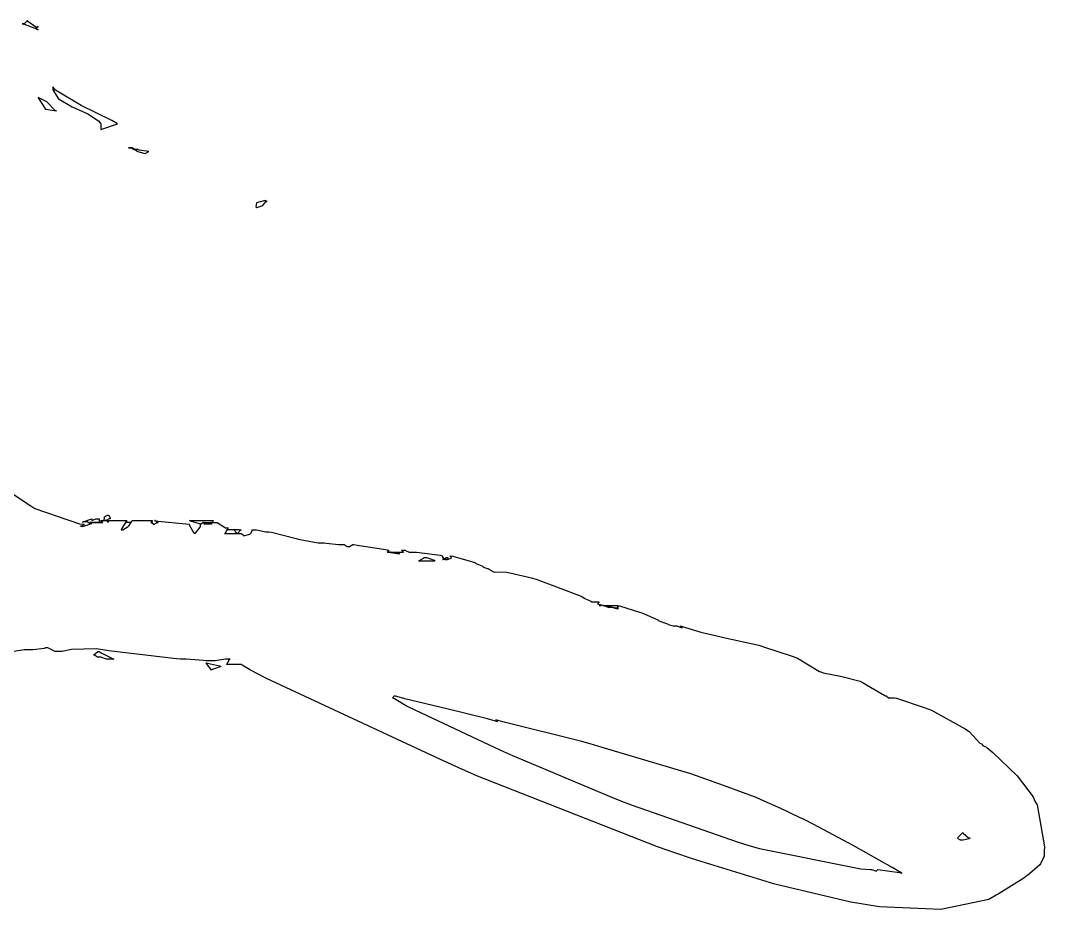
# Model space of a CAD drawing. Extents: x 51 to 306, y 22 to 311.
# Drawn here: x 260.51 to 280.08, y 202.08 to 219.07 of the extents above; entities that cross this region are included whole.
import ezdxf

# ---------------------------------------------------------------- set-up
doc = ezdxf.new("R2010")
doc.units = 0
doc.header["$MEASUREMENT"] = 0

msp = doc.modelspace()

# ---------------------------------------------------------------- linework, layer by layer
at = {"color": 7}
for points in [[(260.809, 218.935), (260.799, 218.944), (260.649, 219.058), (260.633, 219.075), (260.628, 219.06), (260.58, 219.019), (260.539, 219.014), (260.597, 218.996), (260.783, 218.925), (260.843, 218.899), (260.834, 218.899), (260.809, 218.935), (260.809, 218.935)], [(260.809, 218.935), (260.812, 218.933), (260.847, 218.962), (260.808, 218.937), (260.809, 218.935)], [(262.044, 217.099), (262.044, 216.994), (262.36, 217.099), (262.254, 217.161), (261.663, 217.453), (261.178, 217.744), (261.126, 217.804), (261.126, 217.748), (261.233, 217.576), (261.491, 217.427), (261.796, 217.289), (261.997, 217.159), (262.044, 217.099)], [(260.843, 217.594), (260.985, 217.381), (261.196, 217.347), (261.17, 217.357), (261.007, 217.523), (260.847, 217.6), (260.843, 217.594)], [(262.679, 216.606), (262.695, 216.606), (262.739, 216.579), (262.749, 216.57), (262.766, 216.561), (262.89, 216.535), (262.89, 216.535), (262.96, 216.57), (262.96, 216.57), (262.775, 216.597), (262.749, 216.606), (262.749, 216.606), (262.695, 216.606), (262.679, 216.606), (262.679, 216.615), (262.65, 216.634), (262.643, 216.642), (262.625, 216.642), (262.573, 216.642), (262.573, 216.642), (262.607, 216.642), (262.625, 216.642), (262.679, 216.606), (262.679, 216.606)], [(265.219, 215.617), (265.181, 215.637), (265.019, 215.591), (265.006, 215.511), (265.006, 215.511), (265.026, 215.499), (265.139, 215.539), (265.198, 215.617), (265.219, 215.617)], [(262.114, 209.514), (262.104, 209.524), (262.114, 209.571), (262.114, 209.586), (262.114, 209.586), (262.166, 209.62), (262.184, 209.62), (262.193, 209.612), (262.22, 209.567), (262.22, 209.55), (262.202, 209.55), (262.158, 209.524), (262.15, 209.514), (262.15, 209.514), (262.122, 209.514), (262.114, 209.514)], [(261.797, 209.48), (261.787, 209.489), (261.699, 209.489), (261.691, 209.48), (261.707, 209.489), (261.849, 209.542), (261.867, 209.55), (261.867, 209.55), (261.867, 209.524), (261.867, 209.514), (261.867, 209.514), (261.946, 209.55), (261.973, 209.55), (261.973, 209.55), (262.008, 209.55), (262.008, 209.55), (262.008, 209.533), (262.008, 209.494), (262.008, 209.48), (261.964, 209.48), (261.864, 209.48), (261.831, 209.48), (261.831, 209.48), (261.831, 209.454), (261.831, 209.444), (261.831, 209.454), (261.805, 209.48), (261.797, 209.48)], [(262.607, 209.48), (262.589, 209.48), (262.549, 209.48), (262.537, 209.48), (262.537, 209.48), (262.592, 209.487), (262.607, 209.48), (262.607, 209.48), (262.607, 209.48), (262.607, 209.48)], [(263.032, 209.48), (263.032, 209.48), (262.996, 209.48), (262.996, 209.48), (262.996, 209.48), (263.032, 209.48), (263.032, 209.48), (263.032, 209.48), (263.032, 209.48), (263.032, 209.48)], [(264.195, 209.514), (264.185, 209.506), (264.16, 209.46), (264.16, 209.444), (264.124, 209.444), (264.045, 209.444), (264.018, 209.444), (264.018, 209.444), (264.018, 209.471), (264.018, 209.48), (264.001, 209.48), (263.956, 209.454), (263.948, 209.444), (263.93, 209.454), (263.754, 209.506), (263.737, 209.514), (263.852, 209.514), (264.108, 209.514), (264.195, 209.514)], [(264.583, 209.338), (264.547, 209.338), (264.469, 209.338), (264.443, 209.338), (264.451, 209.348), (264.688, 209.348), (264.724, 209.338), (264.714, 209.33), (264.662, 209.277), (264.654, 209.267), (264.644, 209.277), (264.591, 209.33), (264.583, 209.338)], [(267.512, 208.915), (267.528, 208.925), (267.74, 208.898), (267.758, 208.88), (267.696, 208.88), (267.538, 208.907), (267.512, 208.915)], [(268.111, 208.738), (268.119, 208.748), (268.207, 208.8), (268.217, 208.808), (268.27, 208.808), (268.41, 208.756), (268.428, 208.738), (268.348, 208.738), (268.17, 208.738), (268.111, 208.738)], [(268.57, 208.774), (268.57, 208.774), (268.57, 208.774), (268.57, 208.774), (268.587, 208.774), (268.631, 208.8), (268.64, 208.808), (268.64, 208.808), (268.676, 208.808), (268.676, 208.808), (268.676, 208.774), (268.57, 208.774)], [(271.569, 207.892), (271.569, 207.892), (271.569, 207.892), (271.569, 207.892), (271.569, 207.892), (271.603, 207.892), (271.603, 207.892), (271.603, 207.892), (271.577, 207.892), (271.569, 207.892)], [(271.639, 207.892), (271.639, 207.892), (271.744, 207.892), (271.779, 207.892), (271.814, 207.892), (271.894, 207.892), (271.921, 207.892), (271.921, 207.876), (271.921, 207.836), (271.921, 207.822), (271.921, 207.822), (271.814, 207.856), (271.779, 207.856), (271.744, 207.856), (271.639, 207.892), (271.639, 207.892)], [(262.008, 207.01), (262.034, 206.994), (262.263, 206.878), (262.29, 206.868), (262.254, 206.868), (262.176, 206.868), (262.15, 206.868), (262.15, 206.868), (262.042, 206.904), (262.008, 206.904), (261.98, 206.904), (261.921, 206.94), (261.902, 206.94), (261.91, 206.95), (261.983, 207.01), (262.008, 207.01)], [(264.054, 206.798), (264.08, 206.79), (264.309, 206.737), (264.337, 206.728), (264.319, 206.72), (264.177, 206.667), (264.16, 206.658), (264.142, 206.676), (264.062, 206.781), (264.054, 206.798)], [(276.86, 202.811), (276.895, 202.847), (276.939, 202.839), (277.309, 202.787), (277.354, 202.777), (277.168, 202.883), (276.418, 203.302), (275.668, 203.703), (275.483, 203.799), (275.395, 203.843), (275.037, 204.012), (274.664, 204.178), (274.567, 204.222), (274.443, 204.266), (273.944, 204.453), (273.429, 204.637), (273.297, 204.681), (273.146, 204.725), (271.559, 205.194), (271.392, 205.246), (271.232, 205.291), (269.725, 205.671), (269.592, 205.705), (269.592, 205.705), (269.619, 205.679), (269.628, 205.669), (269.434, 205.723), (268.653, 205.917), (267.855, 206.11), (267.652, 206.163), (267.618, 206.128), (267.652, 206.112), (267.899, 205.97), (267.935, 205.952), (268.057, 205.891), (269.558, 205.184), (269.735, 205.104), (269.911, 205.026), (271.788, 204.232), (271.992, 204.152), (272.194, 204.074), (274.223, 203.368), (274.425, 203.306), (274.628, 203.246), (276.568, 202.857), (276.754, 202.847), (276.78, 202.847), (276.85, 202.821), (276.86, 202.811)], [(278.518, 203.553), (278.509, 203.545), (278.42, 203.456), (278.412, 203.447), (278.42, 203.438), (278.466, 203.412), (278.482, 203.412), (278.526, 203.412), (278.641, 203.438), (278.658, 203.447), (278.623, 203.447), (278.526, 203.536), (278.518, 203.553)]]:
    msp.add_lwpolyline(points, close=True, dxfattribs=at)
msp.add_lwpolyline([(259.944, 210.292), (260.703, 209.797), (260.781, 209.744), (261.637, 209.454), (261.725, 209.444), (261.716, 209.436), (261.67, 209.41), (261.655, 209.41), (261.689, 209.401), (261.867, 209.46), (261.867, 209.48), (261.92, 209.48), (262.038, 209.48), (262.078, 209.48), (262.078, 209.48), (262.044, 209.506), (262.044, 209.514), (262.07, 209.514), (262.129, 209.514), (262.15, 209.514), (262.15, 209.514), (262.184, 209.489), (262.184, 209.48), (262.184, 209.48), (262.184, 209.506), (262.184, 209.514), (262.272, 209.514), (262.471, 209.514), (262.537, 209.514), (262.527, 209.498), (262.439, 209.356), (262.431, 209.338), (262.465, 209.338), (262.563, 209.401), (262.573, 209.41), (262.581, 209.419), (262.634, 209.506), (262.643, 209.514), (262.739, 209.514), (262.959, 209.514), (263.032, 209.514), (263.032, 209.514), (263.004, 209.48), (262.996, 209.48), (263.012, 209.48), (263.052, 209.444), (263.066, 209.444), (263.075, 209.454), (263.12, 209.48), (263.136, 209.48), (263.119, 209.48), (263.078, 209.514), (263.066, 209.514), (263.136, 209.506), (263.665, 209.454), (263.737, 209.444), (263.729, 209.437), (263.816, 209.285), (263.842, 209.267), (263.85, 209.277), (263.938, 209.392), (263.948, 209.41), (263.948, 209.41), (263.948, 209.436), (263.948, 209.444), (263.948, 209.444), (264.001, 209.48), (264.018, 209.48), (264.062, 209.48), (264.162, 209.48), (264.195, 209.48), (264.265, 209.48), (264.424, 209.374), (264.477, 209.374), (264.468, 209.365), (264.415, 209.277), (264.407, 209.267), (264.486, 209.267), (264.663, 209.267), (264.724, 209.267), (264.724, 209.267), (264.76, 209.243), (264.76, 209.233), (264.794, 209.233), (264.891, 209.259), (264.9, 209.267), (264.909, 209.277), (264.936, 209.322), (264.936, 209.338), (265.015, 209.338), (265.193, 209.303), (265.253, 209.303), (265.305, 209.295), (265.774, 209.171), (265.818, 209.161), (265.853, 209.153), (266.196, 209.091), (266.311, 209.091), (266.346, 209.083), (266.584, 209.057), (266.664, 209.057), (266.69, 209.057), (266.75, 209.021), (266.77, 209.021), (266.796, 209.021), (266.856, 209.057), (266.876, 209.057), (266.947, 209.048), (267.484, 208.96), (267.546, 208.951), (267.512, 208.915), (267.59, 208.915), (267.768, 208.915), (267.829, 208.915), (267.829, 208.915), (267.794, 208.942), (267.794, 208.951), (267.794, 208.951), (267.829, 208.951), (267.829, 208.951), (267.855, 208.951), (267.935, 208.915), (267.935, 208.915), (267.951, 208.915), (267.991, 208.915), (268.005, 208.915), (268.005, 208.915), (268.057, 208.915), (268.075, 208.915), (268.128, 208.907), (268.526, 208.854), (268.57, 208.844), (268.57, 208.844), (268.57, 208.818), (268.57, 208.808), (268.587, 208.808), (268.627, 208.774), (268.64, 208.774), (268.666, 208.774), (268.737, 208.8), (268.746, 208.808), (268.746, 208.808), (268.719, 208.836), (268.71, 208.844), (268.771, 208.836), (269.187, 208.714), (269.205, 208.704), (269.214, 208.696), (269.336, 208.642), (269.346, 208.632), (269.354, 208.624), (269.427, 208.598), (269.452, 208.598), (269.46, 208.589), (269.548, 208.537), (269.558, 208.528), (269.584, 208.537), (269.803, 208.528), (270.166, 208.449), (270.264, 208.421), (270.36, 208.395), (271.224, 208.069), (271.286, 208.033), (271.294, 208.025), (271.409, 207.972), (271.427, 207.963), (271.461, 207.963), (271.541, 207.963), (271.569, 207.963), (271.533, 207.927), (271.577, 207.91), (271.894, 207.848), (271.921, 207.856), (271.921, 207.892), (271.956, 207.884), (272.336, 207.768), (272.38, 207.75), (272.425, 207.734), (272.688, 207.619), (272.697, 207.61), (272.705, 207.602), (272.856, 207.549), (272.874, 207.54), (272.882, 207.531), (272.981, 207.504), (273.014, 207.504), (273.049, 207.504), (273.129, 207.469), (273.156, 207.469), (273.156, 207.469), (273.12, 207.495), (273.12, 207.504), (273.199, 207.477), (273.508, 207.385), (273.816, 207.311), (273.896, 207.293), (273.975, 207.275), (274.62, 207.134), (274.673, 207.117), (274.726, 207.099), (275.253, 206.922), (275.307, 206.904), (275.36, 206.888), (275.775, 206.631), (275.802, 206.622), (275.846, 206.605), (276.181, 206.543), (276.552, 206.447), (276.614, 206.411), (276.674, 206.376), (277.027, 206.173), (277.037, 206.163), (277.053, 206.163), (277.093, 206.128), (277.107, 206.128), (277.133, 206.128), (277.192, 206.128), (277.213, 206.128), (277.247, 206.12), (277.777, 205.944), (277.848, 205.916), (277.919, 205.89), (278.562, 205.537), (278.624, 205.493), (278.641, 205.485), (278.843, 205.264), (278.871, 205.246), (278.907, 205.21), (278.907, 205.21), (278.967, 205.186), (278.977, 205.176), (279.091, 205.08), (279.555, 204.639), (279.858, 204.232), (279.893, 204.152), (279.937, 204.082), (280.078, 203.28), (280.07, 203.2), (280.07, 203.174), (280.07, 203.115), (280.07, 203.094), (280.07, 203.094), (280.008, 202.971), (279.999, 202.953), (279.99, 202.937), (279.751, 202.733), (279.717, 202.707), (279.681, 202.68), (279.214, 202.39), (279.153, 202.354), (279.011, 202.275), (278.099, 202.081), (276.921, 202.134), (276.648, 202.178), (276.374, 202.222), (274.924, 202.566), (273.349, 203.05), (273.014, 203.164), (272.679, 203.28), (269.24, 204.629), (268.887, 204.788), (268.534, 204.947), (265.209, 206.499), (264.9, 206.658), (264.882, 206.667), (264.742, 206.755), (264.724, 206.764), (264.654, 206.764), (264.495, 206.764), (264.443, 206.764), (264.451, 206.773), (264.503, 206.86), (264.513, 206.868), (264.425, 206.868), (264.226, 206.834), (264.16, 206.834), (264.133, 206.834), (264.074, 206.834), (264.054, 206.834), (264.001, 206.843), (263.67, 206.868), (263.561, 206.868), (263.429, 206.878), (262.193, 207.028), (262.078, 207.045), (261.954, 207.063), (261.483, 207.054), (261.294, 207.01), (261.232, 207.01), (261.17, 207.01), (261.031, 207.081), (260.985, 207.081), (260.967, 207.072), (260.741, 207.045), (260.667, 207.045), (260.579, 207.045), (260.38, 207.01)], dxfattribs=at)

doc.saveas('drawing.dxf')
